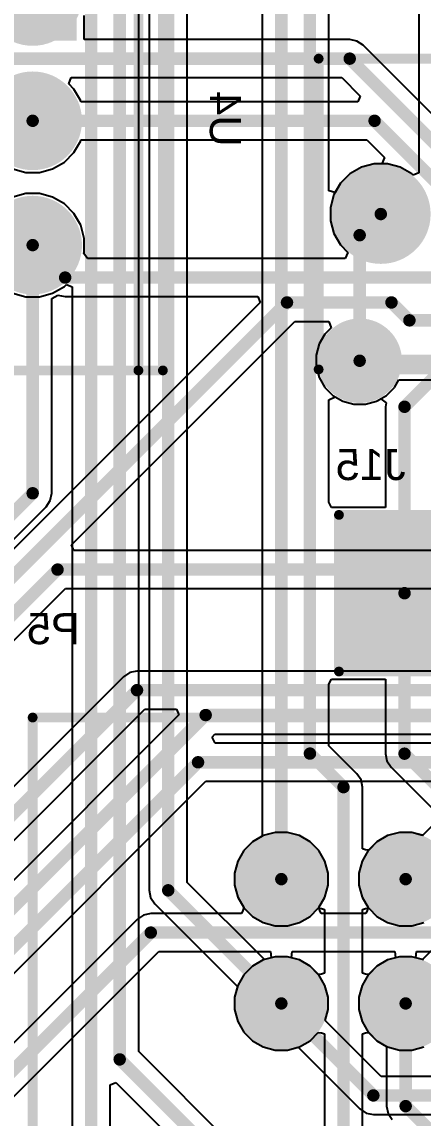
# Model space of a CAD drawing. Header units: inches. Extents: x -8.09 to -2.28, y -0.1 to 6.11.
# Drawn here: x -4.499 to -4.176, y 0.668 to 1.55 of the extents above; entities that cross this region are included whole.
import ezdxf

# ---------------------------------------------------------------- set-up
doc = ezdxf.new("R2010")
doc.units = ezdxf.units.IN
doc.header["$MEASUREMENT"] = 0
for name, color, linetype in [('BottomLayer', 5, 'Continuous'), ('BottomSolder', 6, 'Continuous'), ('InternalPlane1', 76, 'Continuous'), ('InternalPlane2', 16, 'Continuous'), ('Mechanical5', 56, 'Continuous'), ('MultiLayer', 9, 'Continuous'), ('PadHoleLayer', 156, 'Continuous'), ('TopLayer', 1, 'Continuous'), ('TopOverlay', 2, 'Continuous'), ('TopPaste', 8, 'Continuous'), ('TopSolder', 216, 'Continuous'), ('ViaHoleLayer', 16, 'Continuous')]:
    doc.layers.add(name, color=color, linetype=linetype)
doc.styles.add('Arial', font='', dxfattribs={"height": 0.2})
doc.styles.get('Arial').set_extended_font_data('Arial')

# ---------------------------------------------------------------- blocks, each defined once
blk = doc.blocks.new('FAIR_TO_220_3_10')
at = {"layer": 'BottomLayer'}
blk.add_hatch(color=5, dxfattribs=at).paths.add_polyline_path([(-0.0315, 0.1315), (0.0315, 0.1315), (0.0315, 0.0685), (-0.0315, 0.0685)])
h = blk.add_hatch(color=5, dxfattribs=at)
edge = h.paths.add_edge_path()
edge.add_arc((0, 0), 0.0315, 0, 360)
h = blk.add_hatch(color=5, dxfattribs=at)
edge = h.paths.add_edge_path()
edge.add_arc((0, -0.1), 0.0315, 0, 360)
at = {"layer": 'BottomSolder'}
blk.add_hatch(color=6, dxfattribs=at).paths.add_polyline_path([(-0.0355, 0.1355), (0.0355, 0.1355), (0.0355, 0.0645), (-0.0355, 0.0645)])
h = blk.add_hatch(color=6, dxfattribs=at)
edge = h.paths.add_edge_path()
edge.add_arc((0, 0), 0.0355, 0, 360)
h = blk.add_hatch(color=6, dxfattribs=at)
edge = h.paths.add_edge_path()
edge.add_arc((0, -0.1), 0.0355, 0, 360)
at = {"layer": 'InternalPlane1'}
h = blk.add_hatch(color=76, dxfattribs=at)
edge = h.paths.add_edge_path()
edge.add_arc((0, 0.1), 0.03968, 0, 360)
h = blk.add_hatch(color=76, dxfattribs=at)
edge = h.paths.add_edge_path()
edge.add_arc((0, 0), 0.03968, 0, 360)
h = blk.add_hatch(color=76, dxfattribs=at)
edge = h.paths.add_edge_path()
edge.add_arc((0, -0.1), 0.03968, 0, 360)
at = {"layer": 'InternalPlane2'}
h = blk.add_hatch(color=16, dxfattribs=at)
edge = h.paths.add_edge_path()
edge.add_arc((0, 0.1), 0.03968, 0, 360)
h = blk.add_hatch(color=16, dxfattribs=at)
edge = h.paths.add_edge_path()
edge.add_arc((0, 0), 0.03968, 0, 360)
h = blk.add_hatch(color=16, dxfattribs=at)
edge = h.paths.add_edge_path()
edge.add_arc((0, -0.1), 0.03968, 0, 360)
at = {"layer": 'MultiLayer'}
blk.add_hatch(color=9, dxfattribs=at).paths.add_polyline_path([(-0.0315, 0.1315), (0.0315, 0.1315), (0.0315, 0.0685), (-0.0315, 0.0685)])
h = blk.add_hatch(color=9, dxfattribs=at)
edge = h.paths.add_edge_path()
edge.add_arc((0, 0), 0.0315, 0, 360)
h = blk.add_hatch(color=9, dxfattribs=at)
edge = h.paths.add_edge_path()
edge.add_arc((0, -0.1), 0.0315, 0, 360)
at = {"layer": 'PadHoleLayer'}
h = blk.add_hatch(color=156, dxfattribs=at)
edge = h.paths.add_edge_path()
edge.add_arc((0, 0.1), 0.01969, 0, 360)
h = blk.add_hatch(color=156, dxfattribs=at)
edge = h.paths.add_edge_path()
edge.add_arc((0, 0), 0.01969, 0, 360)
h = blk.add_hatch(color=156, dxfattribs=at)
edge = h.paths.add_edge_path()
edge.add_arc((0, -0.1), 0.01969, 0, 360)
at = {"layer": 'TopLayer'}
blk.add_hatch(color=1, dxfattribs=at).paths.add_polyline_path([(-0.0315, 0.1315), (0.0315, 0.1315), (0.0315, 0.0685), (-0.0315, 0.0685)])
h = blk.add_hatch(color=1, dxfattribs=at)
edge = h.paths.add_edge_path()
edge.add_arc((0, 0), 0.0315, 0, 360)
h = blk.add_hatch(color=1, dxfattribs=at)
edge = h.paths.add_edge_path()
edge.add_arc((0, -0.1), 0.0315, 0, 360)
at = {"layer": 'TopSolder'}
blk.add_hatch(color=216, dxfattribs=at).paths.add_polyline_path([(-0.0355, 0.1355), (0.0355, 0.1355), (0.0355, 0.0645), (-0.0355, 0.0645)])
h = blk.add_hatch(color=216, dxfattribs=at)
edge = h.paths.add_edge_path()
edge.add_arc((0, 0), 0.0355, 0, 360)
h = blk.add_hatch(color=216, dxfattribs=at)
edge = h.paths.add_edge_path()
edge.add_arc((0, -0.1), 0.0355, 0, 360)
at = {"layer": 'TopOverlay'}
for points in [[(0.00492, 0.22638, 0.00984, 0.00984, 1), (-0.00492, 0.22638, 0.00984, 0.00984, 1)], [(-0.00738, 0.22638, 0.00492, 0.00492, 1), (-0.00246, 0.22638, 0.00492, 0.00492, 1)], [(0.00246, 0.22638, 0.00492, 0.00492, 1), (0.00738, 0.22638, 0.00492, 0.00492, 1)], [(-0.08228, 0.20079, 0.00394, 0.00394, 1), (-0.07835, 0.20079, 0.00394, 0.00394, 1)], [(-0.08228, 0.20079, 0.00394, 0.00394, 1), (-0.07835, 0.20079, 0.00394, 0.00394, 1)], [(0.08307, 0.20079, 0.00394, 0.00394, 1), (0.08701, 0.20079, 0.00394, 0.00394, 1)], [(0.10276, 0.20079, 0.00394, 0.00394, 1), (0.10669, 0.20079, 0.00394, 0.00394, 1)], [(0.10276, 0.20079, 0.00394, 0.00394, 1), (0.10669, 0.20079, 0.00394, 0.00394, 1)], [(-0.08228, -0.20079, 0.00394, 0.00394, 1), (-0.07835, -0.20079, 0.00394, 0.00394, 1)], [(-0.08228, -0.20079, 0.00394, 0.00394, 1), (-0.07835, -0.20079, 0.00394, 0.00394, 1)], [(0.08307, -0.20079, 0.00394, 0.00394, 1), (0.08701, -0.20079, 0.00394, 0.00394, 1)], [(0.10276, -0.20079, 0.00394, 0.00394, 1), (0.10669, -0.20079, 0.00394, 0.00394, 1)], [(0.10276, -0.20079, 0.00394, 0.00394, 1), (0.10669, -0.20079, 0.00394, 0.00394, 1)]]:
    blk.add_lwpolyline(points, format="xyseb", close=True, dxfattribs=at)
for points in [[(-0.08031, 0.20079, 0.00787, 0.00787, 0), (0.10472, 0.20079, 0.00787, 0.00787, 0)], [(-0.08031, -0.20079, 0.00787, 0.00787, 0), (-0.08031, 0.20079, 0.00787, 0.00787, 0)], [(0.08504, -0.20079, 0.00787, 0.00787, 0), (0.08504, 0.20079, 0.00787, 0.00787, 0)], [(0.10472, -0.20079, 0.00787, 0.00787, 0), (0.10472, 0.20079, 0.00787, 0.00787, 0)], [(-0.08031, -0.20079, 0.00787, 0.00787, 0), (0.10472, -0.20079, 0.00787, 0.00787, 0)]]:
    blk.add_lwpolyline(points, format="xyseb", dxfattribs=at)
blk = doc.blocks.new('TECO_5103309_1_V_96')
at = {"layer": 'BottomLayer'}
h = blk.add_hatch(color=5, dxfattribs=at)
edge = h.paths.add_edge_path()
edge.add_arc((-0.2, 0.05), 0.02756, 0, 360)
h = blk.add_hatch(color=5, dxfattribs=at)
edge = h.paths.add_edge_path()
edge.add_arc((-0.1, 0.05), 0.02756, 0, 360)
h = blk.add_hatch(color=5, dxfattribs=at)
edge = h.paths.add_edge_path()
edge.add_arc((-0.2, -0.05), 0.02756, 0, 360)
h = blk.add_hatch(color=5, dxfattribs=at)
edge = h.paths.add_edge_path()
edge.add_arc((-0.1, -0.05), 0.02756, 0, 360)
at = {"layer": 'BottomSolder'}
h = blk.add_hatch(color=6, dxfattribs=at)
edge = h.paths.add_edge_path()
edge.add_arc((-0.2, 0.05), 0.03156, 0, 360)
h = blk.add_hatch(color=6, dxfattribs=at)
edge = h.paths.add_edge_path()
edge.add_arc((-0.1, 0.05), 0.03156, 0, 360)
h = blk.add_hatch(color=6, dxfattribs=at)
edge = h.paths.add_edge_path()
edge.add_arc((-0.2, -0.05), 0.03156, 0, 360)
h = blk.add_hatch(color=6, dxfattribs=at)
edge = h.paths.add_edge_path()
edge.add_arc((-0.1, -0.05), 0.03156, 0, 360)
at = {"layer": 'InternalPlane1'}
h = blk.add_hatch(color=76, dxfattribs=at)
edge = h.paths.add_edge_path()
edge.add_arc((-0.2, 0.05), 0.0375, 0, 360)
h = blk.add_hatch(color=76, dxfattribs=at)
edge = h.paths.add_edge_path()
edge.add_arc((-0.1, 0.05), 0.0375, 0, 360)
h = blk.add_hatch(color=76, dxfattribs=at)
edge = h.paths.add_edge_path()
edge.add_arc((-0.2, -0.05), 0.0375, 0, 360)
h = blk.add_hatch(color=76, dxfattribs=at)
edge = h.paths.add_edge_path()
edge.add_arc((-0.1, -0.05), 0.0375, 0, 360)
at = {"layer": 'InternalPlane2'}
h = blk.add_hatch(color=16, dxfattribs=at)
edge = h.paths.add_edge_path()
edge.add_arc((-0.2, 0.05), 0.0375, 0, 360)
h = blk.add_hatch(color=16, dxfattribs=at)
edge = h.paths.add_edge_path()
edge.add_arc((-0.1, 0.05), 0.0375, 0, 360)
h = blk.add_hatch(color=16, dxfattribs=at)
edge = h.paths.add_edge_path()
edge.add_arc((-0.2, -0.05), 0.0375, 0, 360)
h = blk.add_hatch(color=16, dxfattribs=at)
edge = h.paths.add_edge_path()
edge.add_arc((-0.1, -0.05), 0.0375, 0, 360)
at = {"layer": 'MultiLayer'}
h = blk.add_hatch(color=9, dxfattribs=at)
edge = h.paths.add_edge_path()
edge.add_arc((-0.2, 0.05), 0.02756, 0, 360)
h = blk.add_hatch(color=9, dxfattribs=at)
edge = h.paths.add_edge_path()
edge.add_arc((-0.1, 0.05), 0.02756, 0, 360)
h = blk.add_hatch(color=9, dxfattribs=at)
edge = h.paths.add_edge_path()
edge.add_arc((-0.2, -0.05), 0.02756, 0, 360)
h = blk.add_hatch(color=9, dxfattribs=at)
edge = h.paths.add_edge_path()
edge.add_arc((-0.1, -0.05), 0.02756, 0, 360)
at = {"layer": 'PadHoleLayer'}
h = blk.add_hatch(color=156, dxfattribs=at)
edge = h.paths.add_edge_path()
edge.add_arc((-0.2, 0.05), 0.0175, 0, 360)
h = blk.add_hatch(color=156, dxfattribs=at)
edge = h.paths.add_edge_path()
edge.add_arc((-0.1, 0.05), 0.0175, 0, 360)
h = blk.add_hatch(color=156, dxfattribs=at)
edge = h.paths.add_edge_path()
edge.add_arc((-0.2, -0.05), 0.0175, 0, 360)
h = blk.add_hatch(color=156, dxfattribs=at)
edge = h.paths.add_edge_path()
edge.add_arc((-0.1, -0.05), 0.0175, 0, 360)
at = {"layer": 'TopLayer'}
h = blk.add_hatch(color=1, dxfattribs=at)
edge = h.paths.add_edge_path()
edge.add_arc((-0.2, 0.05), 0.02756, 0, 360)
h = blk.add_hatch(color=1, dxfattribs=at)
edge = h.paths.add_edge_path()
edge.add_arc((-0.1, 0.05), 0.02756, 0, 360)
h = blk.add_hatch(color=1, dxfattribs=at)
edge = h.paths.add_edge_path()
edge.add_arc((-0.2, -0.05), 0.02756, 0, 360)
h = blk.add_hatch(color=1, dxfattribs=at)
edge = h.paths.add_edge_path()
edge.add_arc((-0.1, -0.05), 0.02756, 0, 360)
at = {"layer": 'TopSolder'}
h = blk.add_hatch(color=216, dxfattribs=at)
edge = h.paths.add_edge_path()
edge.add_arc((-0.2, 0.05), 0.03156, 0, 360)
h = blk.add_hatch(color=216, dxfattribs=at)
edge = h.paths.add_edge_path()
edge.add_arc((-0.1, 0.05), 0.03156, 0, 360)
h = blk.add_hatch(color=216, dxfattribs=at)
edge = h.paths.add_edge_path()
edge.add_arc((-0.2, -0.05), 0.03156, 0, 360)
h = blk.add_hatch(color=216, dxfattribs=at)
edge = h.paths.add_edge_path()
edge.add_arc((-0.1, -0.05), 0.03156, 0, 360)
at = {"layer": 'TopOverlay'}
for points in [[(-0.4, 0.18, 0.00787, 0.00787, 0), (0.4, 0.18, 0.00787, 0.00787, 0)], [(-0.4, -0.18, 0.00787, 0.00787, 0), (-0.4, 0.18, 0.00787, 0.00787, 0)]]:
    blk.add_lwpolyline(points, format="xyseb", dxfattribs=at)
blk.add_lwpolyline([(-0.40197, 0.18, 0.00394, 0.00394, 1), (-0.39803, 0.18, 0.00394, 0.00394, 1)], format="xyseb", close=True, dxfattribs=at)
blk.add_lwpolyline([(-0.40197, 0.18, 0.00394, 0.00394, 1), (-0.39803, 0.18, 0.00394, 0.00394, 1)], format="xyseb", close=True, dxfattribs=at)
blk = doc.blocks.new('MOLX_22_23_2061_V_100')
at = {"layer": 'BottomLayer'}
h = blk.add_hatch(color=5, dxfattribs=at)
edge = h.paths.add_edge_path()
edge.add_arc((0.25, 0), 0.03051, 0, 360)
at = {"layer": 'BottomSolder'}
h = blk.add_hatch(color=6, dxfattribs=at)
edge = h.paths.add_edge_path()
edge.add_arc((0.25, 0), 0.03451, 0, 360)
at = {"layer": 'InternalPlane1'}
h = blk.add_hatch(color=76, dxfattribs=at)
edge = h.paths.add_edge_path()
edge.add_arc((0.25, 0), 0.04008, 0, 360)
at = {"layer": 'InternalPlane2'}
h = blk.add_hatch(color=16, dxfattribs=at)
edge = h.paths.add_edge_path()
edge.add_arc((0.25, 0), 0.04008, 0, 360)
at = {"layer": 'MultiLayer'}
h = blk.add_hatch(color=9, dxfattribs=at)
edge = h.paths.add_edge_path()
edge.add_arc((0.25, 0), 0.03051, 0, 360)
at = {"layer": 'PadHoleLayer'}
h = blk.add_hatch(color=156, dxfattribs=at)
edge = h.paths.add_edge_path()
edge.add_arc((0.25, 0), 0.02008, 0, 360)
at = {"layer": 'TopLayer'}
h = blk.add_hatch(color=1, dxfattribs=at)
edge = h.paths.add_edge_path()
edge.add_arc((0.25, 0), 0.03051, 0, 360)
at = {"layer": 'TopSolder'}
h = blk.add_hatch(color=216, dxfattribs=at)
edge = h.paths.add_edge_path()
edge.add_arc((0.25, 0), 0.03451, 0, 360)
at = {"layer": 'TopOverlay'}
for points in [[(0.3, 0.125, 0.00787, 0.00787, 0), (-0.3, 0.125, 0.00787, 0.00787, 0)], [(0.3, 0.125, 0.00787, 0.00787, 0), (0.3, -0.125, 0.00787, 0.00787, 0)], [(0.3, -0.125, 0.00787, 0.00787, 0), (-0.3, -0.125, 0.00787, 0.00787, 0)]]:
    blk.add_lwpolyline(points, format="xyseb", dxfattribs=at)
for points in [[(0.29803, 0.125, 0.00394, 0.00394, 1), (0.30197, 0.125, 0.00394, 0.00394, 1)], [(0.29803, 0.125, 0.00394, 0.00394, 1), (0.30197, 0.125, 0.00394, 0.00394, 1)], [(0.29803, -0.125, 0.00394, 0.00394, 1), (0.30197, -0.125, 0.00394, 0.00394, 1)], [(0.29803, -0.125, 0.00394, 0.00394, 1), (0.30197, -0.125, 0.00394, 0.00394, 1)]]:
    blk.add_lwpolyline(points, format="xyseb", close=True, dxfattribs=at)
blk = doc.blocks.new('FP_S1911_46R_MFG_105')
at = {"layer": 'TopLayer'}
blk.add_hatch(color=1, dxfattribs=at).paths.add_polyline_path([(-0.15472, 0.05906), (-0.05709, 0.05906), (-0.05709, -0.05906), (-0.15472, -0.05906)])
at = {"layer": 'TopPaste'}
blk.add_hatch(color=8, dxfattribs=at).paths.add_polyline_path([(-0.15472, 0.05906), (-0.05709, 0.05906), (-0.05709, -0.05906), (-0.15472, -0.05906)])
at = {"layer": 'TopSolder'}
blk.add_hatch(color=216, dxfattribs=at).paths.add_polyline_path([(-0.15472, 0.05906), (-0.05709, 0.05906), (-0.05709, -0.05906), (-0.15472, -0.05906)])
at = {"layer": 'Mechanical5'}
for points in [[(-0.15866, -0.06299, 0.00787, 0.00787, 0), (-0.15866, 0.06299, 0.00787, 0.00787, 0)], [(-0.15866, 0.06299, 0.00787, 0.00787, 0), (0.15866, 0.06299, 0.00787, 0.00787, 0)], [(-0.15866, -0.06299, 0.00787, 0.00787, 0), (0.15866, -0.06299, 0.00787, 0.00787, 0)]]:
    blk.add_lwpolyline(points, format="xyseb", dxfattribs=at)
for points in [[(-0.16063, 0.06299, 0.00394, 0.00394, 1), (-0.15669, 0.06299, 0.00394, 0.00394, 1)], [(-0.16063, 0.06299, 0.00394, 0.00394, 1), (-0.15669, 0.06299, 0.00394, 0.00394, 1)], [(-0.16063, -0.06299, 0.00394, 0.00394, 1), (-0.15669, -0.06299, 0.00394, 0.00394, 1)], [(-0.16063, -0.06299, 0.00394, 0.00394, 1), (-0.15669, -0.06299, 0.00394, 0.00394, 1)]]:
    blk.add_lwpolyline(points, format="xyseb", close=True, dxfattribs=at)

msp = doc.modelspace()

# ---------------------------------------------------------------- hatches: boundary and pattern name
at = {"layer": 'BottomLayer'}
h = msp.add_hatch(color=5, dxfattribs=at)
edge = h.paths.add_edge_path()
edge.add_arc((-4.227, 1.277), 0.025, 0, 360)
at = {"layer": 'BottomSolder'}
h = msp.add_hatch(color=6, dxfattribs=at)
edge = h.paths.add_edge_path()
edge.add_arc((-4.227, 1.277), 0.029, 0, 360)
at = {"layer": 'InternalPlane1'}
h = msp.add_hatch(color=76, dxfattribs=at)
edge = h.paths.add_edge_path()
edge.add_arc((-4.227, 1.277), 0.034, 0, 360)
at = {"layer": 'InternalPlane2'}
h = msp.add_hatch(color=16, dxfattribs=at)
edge = h.paths.add_edge_path()
edge.add_arc((-4.227, 1.277), 0.034, 0, 360)
at = {"layer": 'TopLayer'}
h = msp.add_hatch(color=1, dxfattribs=at)
edge = h.paths.add_edge_path()
edge.add_arc((-4.227, 1.277), 0.025, 0, 360)
at = {"layer": 'TopSolder'}
h = msp.add_hatch(color=216, dxfattribs=at)
edge = h.paths.add_edge_path()
edge.add_arc((-4.227, 1.277), 0.029, 0, 360)
at = {"layer": 'ViaHoleLayer'}
h = msp.add_hatch(color=16, dxfattribs=at)
edge = h.paths.add_edge_path()
edge.add_arc((-4.227, 1.277), 0.014, 0, 360)

# ---------------------------------------------------------------- linework, layer by layer
at = {"layer": 'BottomLayer'}
for p, q in [((-4.4485, 1.53529), (-4.4485, 1.55471)), ((-4.235, 1.53529), (-4.4485, 1.53529)), ((-4.22915, 1.53413), (-4.235, 1.53529)), ((-4.22419, 1.53081), (-4.22915, 1.53413)), ((-4.12594, 1.43257), (-4.22419, 1.53081)), ((-4.46102, 1.49971), (-4.45895, 1.50471)), ((-4.45679, 1.49548), (-4.46102, 1.49971)), ((-4.45895, 1.50471), (-4.24133, 1.50471)), ((-4.24133, 1.50471), (-4.22654, 1.48991)), ((-4.45133, 1.48602), (-4.45679, 1.49548)), ((-4.45114, 1.48529), (-4.45133, 1.48602)), ((-4.22846, 1.48529), (-4.45114, 1.48529)), ((-4.22654, 1.48991), (-4.22846, 1.48529)), ((-4.45679, 1.44452), (-4.45133, 1.45398)), ((-4.45133, 1.45398), (-4.45114, 1.45471)), ((-4.45114, 1.45471), (-4.22133, 1.45471)), ((-4.22133, 1.45471), (-4.20714, 1.44051)), ((-4.46452, 1.43679), (-4.45679, 1.44452)), ((-4.20714, 1.44051), (-4.20921, 1.43551)), ((-4.50602, 1.43133), (-4.49546, 1.4285)), ((-4.49546, 1.4285), (-4.48454, 1.4285)), ((-4.48454, 1.4285), (-4.47398, 1.43133)), ((-4.47398, 1.43133), (-4.46452, 1.43679)), ((-4.22564, 1.43275), (-4.23487, 1.42742)), ((-4.21533, 1.43551), (-4.22564, 1.43275)), ((-4.20921, 1.43551), (-4.21533, 1.43551)), ((-4.24242, 1.41987), (-4.24775, 1.41064)), ((-4.23487, 1.42742), (-4.24242, 1.41987)), ((-4.49546, 1.4115), (-4.50602, 1.40867)), ((-4.48454, 1.4115), (-4.49546, 1.4115)), ((-4.47398, 1.40867), (-4.48454, 1.4115)), ((-4.46452, 1.40321), (-4.47398, 1.40867)), ((-4.45679, 1.39548), (-4.46452, 1.40321)), ((-4.24775, 1.41064), (-4.25051, 1.40033)), ((-4.45133, 1.38602), (-4.45679, 1.39548)), ((-4.25051, 1.40033), (-4.25051, 1.38967)), ((-4.4485, 1.37546), (-4.45133, 1.38602)), ((-4.25051, 1.38967), (-4.24775, 1.37936)), ((-4.24775, 1.37936), (-4.24242, 1.37013)), ((-4.4485, 1.36454), (-4.4485, 1.37546)), ((-4.24242, 1.37013), (-4.23648, 1.36418)), ((-4.44888, 1.36315), (-4.4485, 1.36454)), ((-4.44583, 1.35918), (-4.44888, 1.36315)), ((-4.23855, 1.35918), (-4.44583, 1.35918)), ((-4.23648, 1.36418), (-4.23855, 1.35918)), ((-4.307, 1.32398), (-4.78291, 0.84807)), ((-4.47471, 1.32706), (-4.46974, 1.32976)), ((-4.47471, 1.17038), (-4.47471, 1.32706)), ((-4.46974, 1.32976), (-4.46389, 1.3286)), ((-4.46389, 1.3286), (-4.30891, 1.3286)), ((-4.30891, 1.3286), (-4.307, 1.32398)), ((-4.4588, 1.12891), (-4.27912, 1.3086)), ((-4.27912, 1.3086), (-4.2519, 1.3086)), ((-4.2519, 1.3086), (-4.2499, 1.3036)), ((-4.25501, 1.29849), (-4.25961, 1.29051)), ((-4.2499, 1.3036), (-4.25501, 1.29849)), ((-4.25961, 1.29051), (-4.262, 1.28161)), ((-4.262, 1.28161), (-4.262, 1.27239)), ((-4.262, 1.27239), (-4.25961, 1.26349)), ((-4.25961, 1.26349), (-4.25501, 1.25551)), ((-4.19899, 1.25551), (-4.19542, 1.26171)), ((-4.19542, 1.26171), (-3.60858, 1.26171)), ((-4.25501, 1.25551), (-4.24849, 1.24899)), ((-4.20551, 1.24899), (-4.19899, 1.25551)), ((-4.24849, 1.24899), (-4.24051, 1.24439)), ((-4.24051, 1.24439), (-4.23161, 1.242)), ((-4.22239, 1.242), (-4.21349, 1.24439)), ((-4.21349, 1.24439), (-4.20551, 1.24899)), ((-4.23161, 1.242), (-4.22239, 1.242)), ((-4.47919, 1.15956), (-4.47587, 1.16453)), ((-4.47587, 1.16453), (-4.47471, 1.17038)), ((-4.62781, 1.01094), (-4.47919, 1.15956)), ((-4.45689, 1.12429), (-4.4588, 1.12891)), ((-3.67333, 1.12429), (-4.45689, 1.12429)), ((-4.66537, 0.892), (-4.46367, 1.09371)), ((-4.46367, 1.09371), (-3.667, 1.09371)), ((-4.41194, 1.02613), (-4.41691, 1.02281)), ((-4.40609, 1.02729), (-4.41194, 1.02613)), ((-4.15633, 1.02729), (-4.40609, 1.02729)), ((-4.41691, 1.02281), (-4.57243, 0.86729)), ((-4.55528, 0.84119), (-4.39976, 0.99671)), ((-4.39976, 0.99671), (-4.37432, 0.99671)), ((-4.37432, 0.99671), (-4.3724, 0.99209)), ((-4.3724, 0.99209), (-4.99424, 0.37025)), ((-4.34553, 0.97424), (-4.34358, 0.97671)), ((-4.34332, 0.96929), (-4.34553, 0.97424)), ((-4.34358, 0.97671), (-4.14112, 0.97671)), ((-4.09908, 0.96929), (-4.34332, 0.96929)), ((-4.97171, 0.31767), (-4.35067, 0.93871)), ((-4.35067, 0.93871), (-4.13999, 0.93871)), ((-4.13792, 0.93371), (-4.17639, 0.89524)), ((-4.3045, 0.895), (-4.31306, 0.89005)), ((-4.29494, 0.89756), (-4.3045, 0.895)), ((-4.28506, 0.89756), (-4.29494, 0.89756)), ((-4.2755, 0.895), (-4.28506, 0.89756)), ((-4.26694, 0.89005), (-4.2755, 0.895)), ((-4.2045, 0.895), (-4.21306, 0.89005)), ((-4.19494, 0.89756), (-4.2045, 0.895)), ((-4.18506, 0.89756), (-4.19494, 0.89756)), ((-4.17639, 0.89524), (-4.18506, 0.89756)), ((-4.32005, 0.88306), (-4.325, 0.8745)), ((-4.31306, 0.89005), (-4.32005, 0.88306)), ((-4.25995, 0.88306), (-4.26694, 0.89005)), ((-4.255, 0.8745), (-4.25995, 0.88306)), ((-4.22005, 0.88306), (-4.225, 0.8745)), ((-4.21306, 0.89005), (-4.22005, 0.88306)), ((-4.325, 0.8745), (-4.32756, 0.86494)), ((-4.25244, 0.86494), (-4.255, 0.8745)), ((-4.225, 0.8745), (-4.22756, 0.86494)), ((-4.32756, 0.86494), (-4.32756, 0.85506)), ((-4.25244, 0.85506), (-4.25244, 0.86494)), ((-4.22756, 0.86494), (-4.22756, 0.85506)), ((-4.32756, 0.85506), (-4.325, 0.8455)), ((-4.255, 0.8455), (-4.25244, 0.85506)), ((-4.22756, 0.85506), (-4.225, 0.8455)), ((-4.325, 0.8455), (-4.32026, 0.83729)), ((-4.25974, 0.83729), (-4.255, 0.8455)), ((-4.225, 0.8455), (-4.22026, 0.83729)), ((-4.40085, 0.83113), (-4.40581, 0.82781)), ((-4.395, 0.83229), (-4.40085, 0.83113)), ((-4.32194, 0.83229), (-4.395, 0.83229)), ((-4.32096, 0.83468), (-4.32194, 0.83229)), ((-4.32026, 0.83729), (-4.32096, 0.83468)), ((-4.25904, 0.83468), (-4.25974, 0.83729)), ((-4.25806, 0.83229), (-4.25904, 0.83468)), ((-4.22194, 0.83229), (-4.25806, 0.83229)), ((-4.22096, 0.83468), (-4.22194, 0.83229)), ((-4.22026, 0.83729), (-4.22096, 0.83468)), ((-4.40581, 0.82781), (-4.65248, 0.58115)), ((-4.63085, 0.55952), (-4.38866, 0.80171)), ((-4.38866, 0.80171), (-4.29879, 0.80171)), ((-4.3045, 0.795), (-4.31306, 0.79005)), ((-4.29813, 0.79671), (-4.3045, 0.795)), ((-4.29879, 0.80171), (-4.29813, 0.79671)), ((-4.28187, 0.79671), (-4.28121, 0.80171)), ((-4.2755, 0.795), (-4.28187, 0.79671)), ((-4.28121, 0.80171), (-4.19879, 0.80171)), ((-4.26694, 0.79005), (-4.2755, 0.795)), ((-4.2045, 0.795), (-4.21306, 0.79005)), ((-4.19813, 0.79671), (-4.2045, 0.795)), ((-4.19879, 0.80171), (-4.19813, 0.79671)), ((-4.18187, 0.79671), (-4.18121, 0.80171)), ((-4.1755, 0.795), (-4.18187, 0.79671)), ((-4.18121, 0.80171), (-4.09879, 0.80171)), ((-4.31306, 0.79005), (-4.32005, 0.78306)), ((-4.25995, 0.78306), (-4.26694, 0.79005)), ((-4.21306, 0.79005), (-4.22005, 0.78306)), ((-4.32005, 0.78306), (-4.325, 0.7745)), ((-4.255, 0.7745), (-4.25995, 0.78306)), ((-4.22005, 0.78306), (-4.225, 0.7745)), ((-4.325, 0.7745), (-4.32756, 0.76494)), ((-4.25244, 0.76494), (-4.255, 0.7745)), ((-4.225, 0.7745), (-4.22756, 0.76494)), ((-4.32756, 0.76494), (-4.32756, 0.75506)), ((-4.25244, 0.75506), (-4.25244, 0.76494)), ((-4.22756, 0.76494), (-4.22756, 0.75506)), ((-4.32756, 0.75506), (-4.325, 0.7455)), ((-4.25476, 0.74639), (-4.25244, 0.75506)), ((-4.22756, 0.75506), (-4.225, 0.7455)), ((-4.325, 0.7455), (-4.32005, 0.73694)), ((-4.20967, 0.70129), (-4.25476, 0.74639)), ((-4.225, 0.7455), (-4.22005, 0.73694)), ((-4.32005, 0.73694), (-4.31306, 0.72995)), ((-4.22005, 0.73694), (-4.21306, 0.72995)), ((-4.31306, 0.72995), (-4.3045, 0.725)), ((-4.3045, 0.725), (-4.29494, 0.72244)), ((-4.28506, 0.72244), (-4.27639, 0.72476)), ((-4.27639, 0.72476), (-4.22681, 0.67519)), ((-4.21306, 0.72995), (-4.2045, 0.725)), ((-4.2045, 0.725), (-4.19494, 0.72244)), ((-4.18506, 0.72244), (-4.1755, 0.725)), ((-4.29494, 0.72244), (-4.28506, 0.72244)), ((-4.19494, 0.72244), (-4.18506, 0.72244)), ((-3.77533, 0.70129), (-4.20967, 0.70129)), ((-4.22681, 0.67519), (-4.22185, 0.67187)), ((-4.22185, 0.67187), (-4.216, 0.67071)), ((-4.216, 0.67071), (-3.769, 0.67071))]:
    msp.add_line(p, q, dxfattribs=at)
for points in [[(-4.525, 1.52, 0.01, 0.01, 0), (-4.235, 1.52, 0.01, 0.01, 0)], [(-4.235, 1.52, 0.01, 0.01, 0), (-4.11, 1.395, 0.01, 0.01, 0)], [(-4.729, 1.231, 0.01, 0.01, 0), (-4.49, 1.47, 0.01, 0.01, 0)], [(-4.49, 1.47, 0.01, 0.01, 0), (-4.215, 1.47, 0.01, 0.01, 0)], [(-4.215, 1.47, 0.01, 0.01, 0), (-4.156, 1.411, 0.01, 0.01, 0)], [(-4.49, 1.37, 0.01, 0.01, 0), (-4.46389, 1.34389, 0.01, 0.01, 0)], [(-4.49, 1.17038, 0.01, 0.01, 0), (-4.49, 1.37, 0.01, 0.01, 0)], [(-4.46389, 1.34389, 0.01, 0.01, 0), (-4.167, 1.34389, 0.01, 0.01, 0)], [(-4.82134, 0.788, 0.01, 0.01, 0), (-4.28545, 1.32389, 0.01, 0.01, 0)], [(-4.28545, 1.32389, 0.01, 0.01, 0), (-4.2014, 1.32389, 0.01, 0.01, 0)], [(-4.2014, 1.32389, 0.01, 0.01, 0), (-4.187, 1.30949, 0.01, 0.01, 0)], [(-4.187, 1.30949, 0.01, 0.01, 0), (-3.82651, 1.30949, 0.01, 0.01, 0)], [(-4.227, 1.277, 0.01, 0.01, 0), (-3.577, 1.277, 0.01, 0.01, 0)], [(-4.63862, 1.02176, 0.01, 0.01, 0), (-4.49, 1.17038, 0.01, 0.01, 0)], [(-4.704, 0.875, 0.01, 0.01, 0), (-4.47, 1.109, 0.01, 0.01, 0)], [(-4.47, 1.109, 0.01, 0.01, 0), (-3.667, 1.109, 0.01, 0.01, 0)], [(-4.56609, 0.852, 0.01, 0.01, 0), (-4.40609, 1.012, 0.01, 0.01, 0)], [(-4.40609, 1.012, 0.01, 0.01, 0), (-4.15, 1.012, 0.01, 0.01, 0)], [(-4.9879, 0.35496, 0.01, 0.01, 0), (-4.35086, 0.992, 0.01, 0.01, 0)], [(-4.35086, 0.992, 0.01, 0.01, 0), (-4.14112, 0.992, 0.01, 0.01, 0)], [(-4.987, 0.324, 0.01, 0.01, 0), (-4.357, 0.954, 0.01, 0.01, 0)], [(-4.357, 0.954, 0.01, 0.01, 0), (-4.084, 0.954, 0.01, 0.01, 0)], [(-4.19, 0.86, 0.01, 0.01, 0), (-4.12463, 0.92537, 0.01, 0.01, 0)], [(-4.664, 0.548, 0.01, 0.01, 0), (-4.395, 0.817, 0.01, 0.01, 0)], [(-4.395, 0.817, 0.01, 0.01, 0), (-4.065, 0.817, 0.01, 0.01, 0)], [(-4.29, 0.76, 0.01, 0.01, 0), (-4.216, 0.686, 0.01, 0.01, 0)], [(-4.216, 0.686, 0.01, 0.01, 0), (-3.769, 0.686, 0.01, 0.01, 0)]]:
    msp.add_lwpolyline(points, format="xyseb", dxfattribs=at)
for points in [[(-4.2375, 1.52, 0.005, 0.005, 1), (-4.2325, 1.52, 0.005, 0.005, 1)], [(-4.2375, 1.52, 0.005, 0.005, 1), (-4.2325, 1.52, 0.005, 0.005, 1)], [(-4.4925, 1.47, 0.005, 0.005, 1), (-4.4875, 1.47, 0.005, 0.005, 1)], [(-4.4925, 1.47, 0.005, 0.005, 1), (-4.4875, 1.47, 0.005, 0.005, 1)], [(-4.2175, 1.47, 0.005, 0.005, 1), (-4.2125, 1.47, 0.005, 0.005, 1)], [(-4.2175, 1.47, 0.005, 0.005, 1), (-4.2125, 1.47, 0.005, 0.005, 1)], [(-4.4925, 1.37, 0.005, 0.005, 1), (-4.4875, 1.37, 0.005, 0.005, 1)], [(-4.4925, 1.37, 0.005, 0.005, 1), (-4.4875, 1.37, 0.005, 0.005, 1)], [(-4.46639, 1.34389, 0.005, 0.005, 1), (-4.46139, 1.34389, 0.005, 0.005, 1)], [(-4.46639, 1.34389, 0.005, 0.005, 1), (-4.46139, 1.34389, 0.005, 0.005, 1)], [(-4.28795, 1.32389, 0.005, 0.005, 1), (-4.28295, 1.32389, 0.005, 0.005, 1)], [(-4.28795, 1.32389, 0.005, 0.005, 1), (-4.28295, 1.32389, 0.005, 0.005, 1)], [(-4.2039, 1.32389, 0.005, 0.005, 1), (-4.1989, 1.32389, 0.005, 0.005, 1)], [(-4.2039, 1.32389, 0.005, 0.005, 1), (-4.1989, 1.32389, 0.005, 0.005, 1)], [(-4.1895, 1.30949, 0.005, 0.005, 1), (-4.1845, 1.30949, 0.005, 0.005, 1)], [(-4.1895, 1.30949, 0.005, 0.005, 1), (-4.1845, 1.30949, 0.005, 0.005, 1)], [(-4.2295, 1.277, 0.005, 0.005, 1), (-4.2245, 1.277, 0.005, 0.005, 1)], [(-4.4925, 1.17038, 0.005, 0.005, 1), (-4.4875, 1.17038, 0.005, 0.005, 1)], [(-4.4925, 1.17038, 0.005, 0.005, 1), (-4.4875, 1.17038, 0.005, 0.005, 1)], [(-4.4725, 1.109, 0.005, 0.005, 1), (-4.4675, 1.109, 0.005, 0.005, 1)], [(-4.4725, 1.109, 0.005, 0.005, 1), (-4.4675, 1.109, 0.005, 0.005, 1)], [(-4.40859, 1.012, 0.005, 0.005, 1), (-4.40359, 1.012, 0.005, 0.005, 1)], [(-4.40859, 1.012, 0.005, 0.005, 1), (-4.40359, 1.012, 0.005, 0.005, 1)], [(-4.35336, 0.992, 0.005, 0.005, 1), (-4.34836, 0.992, 0.005, 0.005, 1)], [(-4.35336, 0.992, 0.005, 0.005, 1), (-4.34836, 0.992, 0.005, 0.005, 1)], [(-4.3595, 0.954, 0.005, 0.005, 1), (-4.3545, 0.954, 0.005, 0.005, 1)], [(-4.3595, 0.954, 0.005, 0.005, 1), (-4.3545, 0.954, 0.005, 0.005, 1)], [(-4.1925, 0.86, 0.005, 0.005, 1), (-4.1875, 0.86, 0.005, 0.005, 1)], [(-4.3975, 0.817, 0.005, 0.005, 1), (-4.3925, 0.817, 0.005, 0.005, 1)], [(-4.3975, 0.817, 0.005, 0.005, 1), (-4.3925, 0.817, 0.005, 0.005, 1)], [(-4.2925, 0.76, 0.005, 0.005, 1), (-4.2875, 0.76, 0.005, 0.005, 1)], [(-4.2185, 0.686, 0.005, 0.005, 1), (-4.2135, 0.686, 0.005, 0.005, 1)], [(-4.2185, 0.686, 0.005, 0.005, 1), (-4.2135, 0.686, 0.005, 0.005, 1)]]:
    msp.add_lwpolyline(points, format="xyseb", close=True, dxfattribs=at)
at = {"layer": 'TopLayer'}
for p, q in [((-4.25171, 1.41379), (-4.25171, 1.925)), ((-4.39629, 1.67742), (-4.39629, 0.851)), ((-4.36571, 0.85733), (-4.36571, 1.67742)), ((-4.30529, 1.68257), (-4.30529, 0.89454)), ((-4.17929, 1.67267), (-4.17929, 1.42812)), ((-4.40471, 0.72133), (-4.40471, 1.62684)), ((-4.22564, 1.43275), (-4.23487, 1.42742)), ((-4.21533, 1.43551), (-4.22564, 1.43275)), ((-4.20467, 1.43551), (-4.21533, 1.43551)), ((-4.19436, 1.43275), (-4.20467, 1.43551)), ((-4.18513, 1.42742), (-4.19436, 1.43275)), ((-4.24242, 1.41987), (-4.24671, 1.41245)), ((-4.23487, 1.42742), (-4.24242, 1.41987)), ((-4.18391, 1.42621), (-4.18513, 1.42742)), ((-4.17929, 1.42812), (-4.18391, 1.42621)), ((-4.24671, 1.41245), (-4.25171, 1.41379)), ((-4.47398, 1.33133), (-4.46452, 1.33679)), ((-4.46452, 1.33679), (-4.46291, 1.3384)), ((-4.46291, 1.3384), (-4.45829, 1.33649)), ((-4.45829, 1.33649), (-4.45829, 0.54846)), ((-4.50602, 1.33133), (-4.49546, 1.3285)), ((-4.49546, 1.3285), (-4.48454, 1.3285)), ((-4.48454, 1.3285), (-4.47398, 1.33133)), ((-4.25171, 1.2456), (-4.24671, 1.24796)), ((-4.25171, 1.16323), (-4.25171, 1.2456)), ((-4.24671, 1.24796), (-4.24051, 1.24439)), ((-4.24051, 1.24439), (-4.23161, 1.242)), ((-4.22239, 1.242), (-4.21349, 1.24439)), ((-4.21349, 1.24439), (-4.21002, 1.24639)), ((-4.21002, 1.24639), (-4.20556, 1.24319)), ((-4.23161, 1.242), (-4.22239, 1.242)), ((-4.20556, 1.24319), (-4.2062, 1.23998)), ((-4.2062, 1.23998), (-4.2062, 1.15906)), ((-4.24972, 1.15906), (-4.25171, 1.16323)), ((-4.2062, 1.15906), (-4.24972, 1.15906)), ((-4.25171, 1.01677), (-4.24972, 1.02094)), ((-4.25171, 0.96733), (-4.25171, 1.01677)), ((-4.24972, 1.02094), (-4.2062, 1.02094)), ((-4.2062, 1.02094), (-4.2062, 0.96091)), ((-4.22919, 0.94481), (-4.25171, 0.96733)), ((-4.2062, 0.96091), (-4.20504, 0.95505)), ((-4.20504, 0.95505), (-4.20172, 0.95009)), ((-4.22587, 0.93985), (-4.22919, 0.94481)), ((-4.20172, 0.95009), (-4.12524, 0.87361)), ((-4.22471, 0.934), (-4.22587, 0.93985)), ((-4.22471, 0.88431), (-4.22471, 0.934)), ((-4.30529, 0.89454), (-4.31306, 0.89005)), ((-4.2045, 0.895), (-4.21306, 0.89005)), ((-4.19494, 0.89756), (-4.2045, 0.895)), ((-4.18506, 0.89756), (-4.19494, 0.89756)), ((-4.1755, 0.895), (-4.18506, 0.89756)), ((-4.32005, 0.88306), (-4.325, 0.8745)), ((-4.31306, 0.89005), (-4.32005, 0.88306)), ((-4.22232, 0.88367), (-4.22471, 0.88431)), ((-4.21971, 0.88341), (-4.22232, 0.88367)), ((-4.21306, 0.89005), (-4.21971, 0.88341)), ((-4.325, 0.8745), (-4.32756, 0.86494)), ((-4.32756, 0.86494), (-4.32756, 0.85506)), ((-4.30361, 0.79524), (-4.36571, 0.85733)), ((-4.39629, 0.851), (-4.39513, 0.84515)), ((-4.32756, 0.85506), (-4.325, 0.8455)), ((-4.39513, 0.84515), (-4.39181, 0.84019)), ((-4.39181, 0.84019), (-4.32524, 0.77361)), ((-4.325, 0.8455), (-4.32005, 0.83694)), ((-4.32005, 0.83694), (-4.31306, 0.82995)), ((-4.31306, 0.82995), (-4.3045, 0.825)), ((-4.2755, 0.825), (-4.26694, 0.82995)), ((-4.26694, 0.82995), (-4.26029, 0.83659)), ((-4.26029, 0.83659), (-4.25768, 0.83633)), ((-4.25768, 0.83633), (-4.25529, 0.83569)), ((-4.25529, 0.83569), (-4.25529, 0.78431)), ((-4.22471, 0.83569), (-4.22232, 0.83633)), ((-4.22471, 0.78431), (-4.22471, 0.83569)), ((-4.22232, 0.83633), (-4.21971, 0.83659)), ((-4.21971, 0.83659), (-4.21306, 0.82995)), ((-4.21306, 0.82995), (-4.2045, 0.825)), ((-4.3045, 0.825), (-4.29494, 0.82244)), ((-4.29494, 0.82244), (-4.28506, 0.82244)), ((-4.28506, 0.82244), (-4.2755, 0.825)), ((-4.2045, 0.825), (-4.19494, 0.82244)), ((-4.19494, 0.82244), (-4.18506, 0.82244)), ((-4.18506, 0.82244), (-4.1755, 0.825)), ((-4.14337, 0.82825), (-4.17639, 0.79524)), ((-4.29494, 0.79756), (-4.30361, 0.79524)), ((-4.28506, 0.79756), (-4.29494, 0.79756)), ((-4.2755, 0.795), (-4.28506, 0.79756)), ((-4.26694, 0.79005), (-4.2755, 0.795)), ((-4.2045, 0.795), (-4.21306, 0.79005)), ((-4.19494, 0.79756), (-4.2045, 0.795)), ((-4.18506, 0.79756), (-4.19494, 0.79756)), ((-4.17639, 0.79524), (-4.18506, 0.79756)), ((-4.26029, 0.78341), (-4.26694, 0.79005)), ((-4.21306, 0.79005), (-4.21971, 0.78341)), ((-4.25768, 0.78367), (-4.26029, 0.78341)), ((-4.25529, 0.78431), (-4.25768, 0.78367)), ((-4.22232, 0.78367), (-4.22471, 0.78431)), ((-4.21971, 0.78341), (-4.22232, 0.78367)), ((-4.32524, 0.77361), (-4.32756, 0.76494)), ((-4.32756, 0.76494), (-4.32756, 0.75506)), ((-4.32756, 0.75506), (-4.325, 0.7455)), ((-4.325, 0.7455), (-4.32005, 0.73694)), ((-4.32005, 0.73694), (-4.31306, 0.72995)), ((-4.26694, 0.72995), (-4.26029, 0.73659)), ((-4.26029, 0.73659), (-4.25768, 0.73633)), ((-4.25768, 0.73633), (-4.25529, 0.73569)), ((-4.25529, 0.73569), (-4.25529, 0.635)), ((-4.22471, 0.73569), (-4.22232, 0.73633)), ((-4.22471, 0.64133), (-4.22471, 0.73569)), ((-4.22232, 0.73633), (-4.21971, 0.73659)), ((-4.21971, 0.73659), (-4.21306, 0.72995)), ((-4.31306, 0.72995), (-4.3045, 0.725)), ((-4.3045, 0.725), (-4.29494, 0.72244)), ((-4.28506, 0.72244), (-4.2755, 0.725)), ((-4.2755, 0.725), (-4.26694, 0.72995)), ((-4.21306, 0.72995), (-4.20529, 0.72546)), ((-4.20529, 0.72546), (-4.20529, 0.67742)), ((-4.00361, 0.32024), (-4.40471, 0.72133)), ((-4.29494, 0.72244), (-4.28506, 0.72244)), ((-4.42771, 0.69454), (-4.42309, 0.69646)), ((-4.42771, 0.54213), (-4.42771, 0.69454)), ((-4.42309, 0.69646), (-4.07492, 0.34829)), ((-4.20529, 0.67742), (-4.20413, 0.67157)), ((-4.20413, 0.67157), (-4.20081, 0.66661))]:
    msp.add_line(p, q, dxfattribs=at)
for points in [[(-4.267, 0.961, 0.01, 0.01, 0), (-4.267, 1.925, 0.01, 0.01, 0)], [(-4.381, 0.851, 0.01, 0.01, 0), (-4.381, 1.709, 0.01, 0.01, 0)], [(-4.29, 0.86, 0.01, 0.01, 0), (-4.29, 1.68891, 0.01, 0.01, 0)], [(-4.42, 0.715, 0.01, 0.01, 0), (-4.42, 1.62684, 0.01, 0.01, 0)], [(-4.443, 0.54213, 0.01, 0.01, 0), (-4.443, 1.61649, 0.01, 0.01, 0)], [(-4.227, 1.378, 0.01, 0.01, 0), (-4.21, 1.395, 0.01, 0.01, 0)], [(-4.227, 1.277, 0.01, 0.01, 0), (-4.227, 1.378, 0.01, 0.01, 0)], [(-4.19091, 1.23998, 0.01, 0.01, 0), (-4.164, 1.26689, 0.01, 0.01, 0)], [(-4.19091, 1.09, 0.01, 0.01, 0), (-4.19091, 1.23998, 0.01, 0.01, 0)], [(-4.19091, 0.96091, 0.01, 0.01, 0), (-4.19091, 1.09, 0.01, 0.01, 0)], [(-4.267, 0.961, 0.01, 0.01, 0), (-4.24, 0.934, 0.01, 0.01, 0)], [(-4.19091, 0.96091, 0.01, 0.01, 0), (-4.09, 0.86, 0.01, 0.01, 0)], [(-4.24, 0.635, 0.01, 0.01, 0), (-4.24, 0.934, 0.01, 0.01, 0)], [(-4.381, 0.851, 0.01, 0.01, 0), (-4.29, 0.76, 0.01, 0.01, 0)], [(-4.19, 0.76, 0.01, 0.01, 0), (-4.13256, 0.81744, 0.01, 0.01, 0)], [(-4.19, 0.67742, 0.01, 0.01, 0), (-4.19, 0.76, 0.01, 0.01, 0)], [(-4.42, 0.715, 0.01, 0.01, 0), (-3.99, 0.285, 0.01, 0.01, 0)], [(-4.19, 0.67742, 0.01, 0.01, 0), (-3.97958, 0.467, 0.01, 0.01, 0)]]:
    msp.add_lwpolyline(points, format="xyseb", dxfattribs=at)
for points in [[(-4.2125, 1.395, 0.005, 0.005, 1), (-4.2075, 1.395, 0.005, 0.005, 1)], [(-4.2295, 1.378, 0.005, 0.005, 1), (-4.2245, 1.378, 0.005, 0.005, 1)], [(-4.2295, 1.378, 0.005, 0.005, 1), (-4.2245, 1.378, 0.005, 0.005, 1)], [(-4.2295, 1.277, 0.005, 0.005, 1), (-4.2245, 1.277, 0.005, 0.005, 1)], [(-4.19341, 1.23998, 0.005, 0.005, 1), (-4.18841, 1.23998, 0.005, 0.005, 1)], [(-4.19341, 1.23998, 0.005, 0.005, 1), (-4.18841, 1.23998, 0.005, 0.005, 1)], [(-4.19341, 1.09, 0.005, 0.005, 1), (-4.18841, 1.09, 0.005, 0.005, 1)], [(-4.19341, 1.09, 0.005, 0.005, 1), (-4.18841, 1.09, 0.005, 0.005, 1)], [(-4.2695, 0.961, 0.005, 0.005, 1), (-4.2645, 0.961, 0.005, 0.005, 1)], [(-4.2695, 0.961, 0.005, 0.005, 1), (-4.2645, 0.961, 0.005, 0.005, 1)], [(-4.19341, 0.96091, 0.005, 0.005, 1), (-4.18841, 0.96091, 0.005, 0.005, 1)], [(-4.19341, 0.96091, 0.005, 0.005, 1), (-4.18841, 0.96091, 0.005, 0.005, 1)], [(-4.2425, 0.934, 0.005, 0.005, 1), (-4.2375, 0.934, 0.005, 0.005, 1)], [(-4.2425, 0.934, 0.005, 0.005, 1), (-4.2375, 0.934, 0.005, 0.005, 1)], [(-4.2925, 0.86, 0.005, 0.005, 1), (-4.2875, 0.86, 0.005, 0.005, 1)], [(-4.3835, 0.851, 0.005, 0.005, 1), (-4.3785, 0.851, 0.005, 0.005, 1)], [(-4.3835, 0.851, 0.005, 0.005, 1), (-4.3785, 0.851, 0.005, 0.005, 1)], [(-4.2925, 0.76, 0.005, 0.005, 1), (-4.2875, 0.76, 0.005, 0.005, 1)], [(-4.1925, 0.76, 0.005, 0.005, 1), (-4.1875, 0.76, 0.005, 0.005, 1)], [(-4.1925, 0.76, 0.005, 0.005, 1), (-4.1875, 0.76, 0.005, 0.005, 1)], [(-4.4225, 0.715, 0.005, 0.005, 1), (-4.4175, 0.715, 0.005, 0.005, 1)], [(-4.4225, 0.715, 0.005, 0.005, 1), (-4.4175, 0.715, 0.005, 0.005, 1)], [(-4.1925, 0.67742, 0.005, 0.005, 1), (-4.1875, 0.67742, 0.005, 0.005, 1)], [(-4.1925, 0.67742, 0.005, 0.005, 1), (-4.1875, 0.67742, 0.005, 0.005, 1)]]:
    msp.add_lwpolyline(points, format="xyseb", close=True, dxfattribs=at)

# ---------------------------------------------------------------- block references
for name, p in [('FAIR_TO_220_3_10', (-4.49, 1.47)), ('FP_S1911_46R_MFG_105', (-4.085, 1.09)), ('TECO_5103309_1_V_96', (-4.09, 0.81))]:
    msp.add_blockref(name, p)
at = {"rotation": 180}
msp.add_blockref('MOLX_22_23_2061_V_100', (-3.96, 1.395), dxfattribs=at)

# ---------------------------------------------------------------- texts
at = {"layer": 'TopOverlay', "style": 'Arial', "text_generation_flag": 2}
msp.add_text('U4', height=0.025, rotation=270, dxfattribs=at).set_placement((-4.3475, 1.44929))
for s, p in [('J15', (-4.19, 1.181)), ('P5', (-4.452, 1.049))]:
    msp.add_text(s, height=0.025, dxfattribs=at).set_placement(p)

doc.saveas('drawing.dxf')
